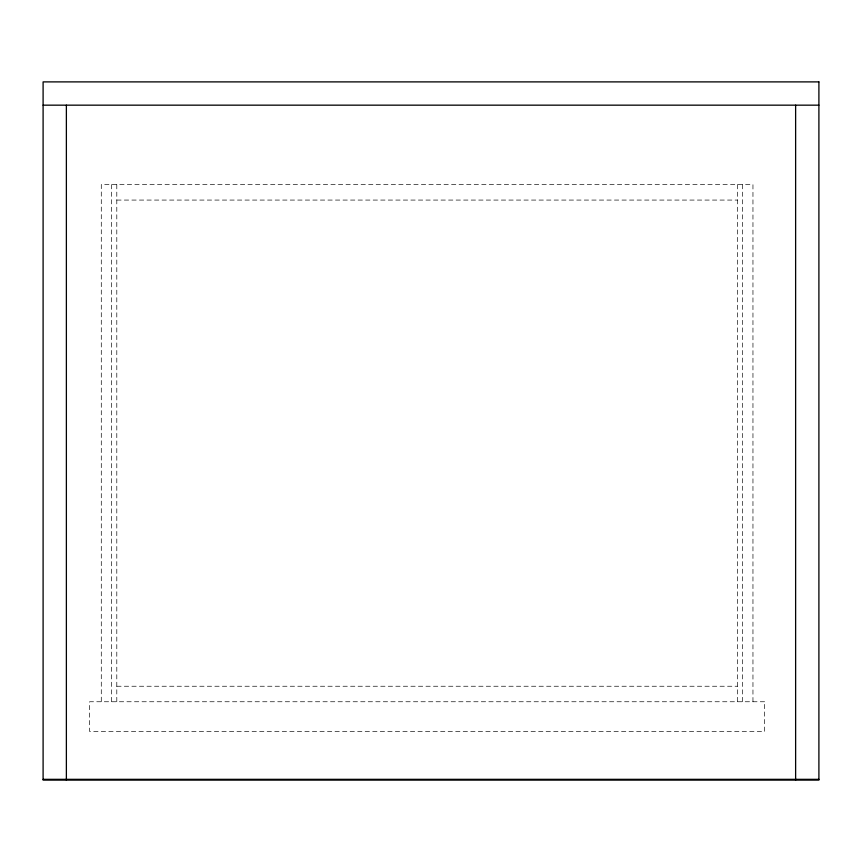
<?xml version="1.0" encoding="UTF-8"?>
<svg xmlns="http://www.w3.org/2000/svg" width="862" height="862" viewBox="0 0 862 862"><rect width="100%" height="100%" fill="white"/><g stroke="black" fill="none" stroke-linecap="round" stroke-linejoin="round"><path stroke-width="0.65" stroke-dasharray="4.31 3.23" d="M116.801 200.07L737.441 200.07M116.801 686.238L737.441 686.238M752.957 701.754L752.957 184.554L101.285 184.554L101.285 701.754M742.613 184.554L742.613 701.754M737.441 184.554L737.441 701.754M116.801 184.554L116.801 701.754M111.629 184.554L111.629 701.754M764.594 701.754L89.648 701.754L89.648 731.493L764.594 731.493L764.594 701.754"/><path stroke-width="1.29" d="M43.1 105.164L818.9 105.164M43.1 779.334L818.9 779.334M795.626 105.164L795.626 780.11M66.374 105.164L66.374 780.11M818.9 81.89L43.1 81.89L43.1 780.11L818.9 780.11L818.9 81.89"/></g></svg>
